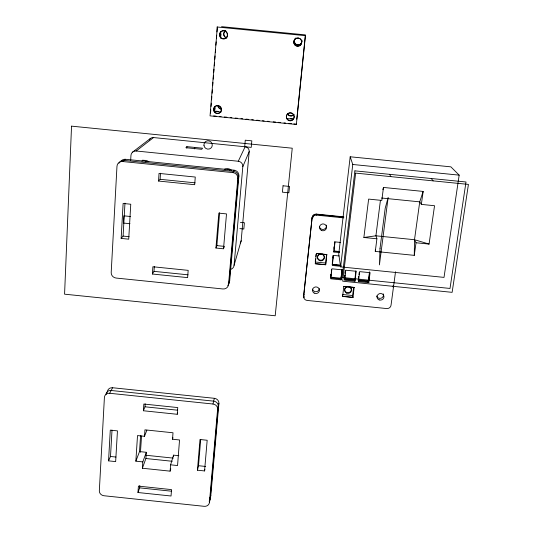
<?xml version="1.0" encoding="UTF-8"?>
<svg xmlns="http://www.w3.org/2000/svg" width="533" height="533" viewBox="0 0 533 533"><rect width="100%" height="100%" fill="white"/><g stroke="black" fill="none" stroke-linecap="round" stroke-linejoin="round"><path stroke-width="0.8" d="M395.526 271.75L391.029 305.262A3.911 3.704 -10.6 0 1 386.658 308.56L307.128 300.425A3.884 3.718 0.8 0 1 303.67 296.341L303.677 294.922A3.864 1.119 6.4 0 1 304.11 294.449M375.359 249.764L375.292 251.409L414.268 255.36L414.501 239.717L419.738 201.854L423.149 191.427L383.467 187.443L382.887 189.695M108.552 460.858L110.291 430.131L117.453 430.877L115.654 461.605L108.552 460.858L110.504 456.475L112.01 430.124M121.144 238.404L123.123 203.459L130.765 204.232L128.713 239.177L121.144 238.404L123.09 236.092L124.975 203.146M130.658 160.433L130.951 155.449A5.057 4.857 45.4 0 1 136.188 151.006L153.544 137.561L251.23 147.388L251.823 140.852L245.273 140.199L244.694 146.735M135.855 461.172L139.526 451.584L146.322 452.297L142.804 461.904L135.855 461.172L137.514 435.574L144.51 436.307L146.848 430.231M139.526 451.584L140.592 435.388M140.465 452.224L141.538 435.954M137.987 492.519L138.407 486.123L171.526 489.614L171.04 496.003L137.987 492.519L139.633 487.855L139.793 485.476M143.377 410.756L143.823 404.041L177.756 407.572L177.242 414.288L143.377 410.756L145.009 406.806L145.209 403.847M152.398 274.022L152.878 266.76L188.176 270.358L187.623 277.62L152.398 274.022L153.997 271.35L154.317 266.56M158.528 181.053L159.034 173.405L195.265 177.043L194.685 184.691L158.528 181.053L160.107 179.315L160.513 173.258M170.8 468.893L170.127 471.152L142.378 468.24L142.804 461.904M144.51 436.307L144.943 429.845L173.012 432.776L172.525 439.232L179.534 439.965L177.556 465.549L170.607 464.823L170.127 471.152M142.378 468.24L145.902 458.52L146.322 452.297M186.783 148.127L186.89 146.635L202.573 148.207L201.714 149.287L185.897 147.701L186.89 146.635M194.618 148.914L194.732 147.421M173.405 456.701L173.518 455.149L178.815 455.702M217.031 26.99L305.429 35.671L296.361 124.475L210.042 115.874L217.331 26.963L216.938 31.933M210.548 113.076L210.808 109.765M211.068 106.453L211.328 103.142M211.588 99.831L211.848 96.52M212.114 93.208L212.374 89.89M212.7 85.753L212.96 82.442M213.22 79.131L213.48 75.819M213.74 72.508L213.999 69.19M214.266 65.879L214.526 62.568M214.786 59.256L215.046 55.945M215.305 52.634L215.565 49.322M215.892 45.178L216.151 41.867M216.418 38.556L216.678 35.245M221.108 112.003L214.532 111.35L214.926 106.413M220.369 38.183L220.895 31.6M215.079 107.753L214.532 111.35M220.695 37.41L220.962 34.099M296.361 124.475L296.388 124.129L293.903 123.883M296.781 119.219L305.389 34.885L221.555 26.65M197.437 470.193L199.995 439.505L207.177 440.258L204.559 470.939L197.437 470.193L198.509 465.709L200.701 439.399M215.932 248.032L218.836 213.133L226.505 213.906L223.52 248.804L215.932 248.032L216.871 245.613L219.616 212.707M112.576 387.738L109.678 393.281A5.063 4.637 21 0 0 104.408 397.431L99.331 490.826A4.924 4.391 17.6 0 0 103.955 495.743L204.172 506.323A4.917 4.417 10.7 0 0 209.436 502.432L217.611 409.211L218.903 403.421A4.977 4.61 12 0 0 214.353 398.304L112.576 387.738A4.99 4.577 21.1 0 0 107.426 391.422M125.502 159.294L122.61 161.526A5.47 5.223 43.8 0 0 116.974 166.316L111.197 272.516A5.27 4.964 29.6 0 0 116.107 278.053L222.901 288.966A5.237 5.017 15.9 0 0 228.537 284.502L237.831 178.462L238.891 175.957A5.323 5.23 31.4 0 0 234.067 170.187L125.502 159.294A5.377 5.143 44.1 0 0 120.665 161.659M209.436 502.432L210.815 495.457L218.903 403.421M228.537 284.502L229.71 280.431L238.891 175.957M230.636 269.358A4.857 4.677 16.4 0 0 234.067 265.334L242.815 166.676L249.191 151.605A4.491 4.437 40.2 0 0 245.133 146.722L238.284 161.246A5.004 4.93 34 0 1 242.815 166.676M234.067 265.334L241.163 240.709L249.191 151.605M303.67 296.341L312.125 217.557A3.951 3.864 -5.5 0 1 316.475 214.106L343.765 216.858M315.283 261.217L315.543 258.911M315.796 256.6L316.056 254.294M326.816 254.581L325.676 264.788L315.269 263.728L316.389 253.521L326.816 254.581L316.389 253.521M325.676 264.788L326.496 254.574M330.753 275.621L330.933 274.095M331.286 271.037L331.466 269.505M332.299 262.349L332.565 260.037M332.832 257.732L333.105 255.42M333.938 248.205L334.124 246.652M334.484 243.548L334.664 241.995M330.74 277.133L331.1 274.062M331.279 272.53L331.633 269.465M332.286 263.828L332.645 260.744M332.825 259.198L333.278 255.334M333.938 249.651L334.298 246.539M334.477 244.98L334.837 241.869M339.488 252.589L333.858 252.022L335.037 241.875L340.68 242.448M350.194 156.782L338.741 254.054L340.614 266.88L444.016 277.393L459.166 175.137L450.891 166.849L350.194 156.782L352.766 164.484L340.614 266.88M340.947 278.672L342.046 269.498M342.086 269.758L340.987 278.952L330.653 277.9M341.113 279.858L342.306 269.865L331.906 268.805L330.746 278.799L341.113 279.858L340.88 278.199L330.58 277.147M344.578 277.493L344.851 275.195M345.131 272.896L345.311 271.37M344.618 277.766L344.898 275.468M345.078 273.935L345.451 270.871M354.145 287.44L352.953 297.487L342.626 296.435L343.792 286.381L354.145 287.44L343.792 286.381M352.953 297.487L352.606 295.522L353.619 287.327M355.851 270.891L354.778 280.351L344.438 279.299M354.951 281.264L356.184 271.27L345.777 270.218L344.571 280.205L354.951 281.264L354.718 280.072A1.739 0.46 7.2 0 1 355.284 279.772M358.449 278.126L358.642 276.6M358.409 279.172L358.696 276.874M358.982 274.575L359.269 272.276M375.292 251.409L376.904 238.797L363.872 237.478L368.636 199.095L381.808 200.421L383.467 187.443M369.542 271.837L368.036 282.237M369.735 272.57L368.57 281.757L358.223 280.704M368.789 282.677L370.062 272.683L359.648 271.623L358.409 281.617L368.789 282.677L368.383 280.998L358.069 279.952M380.429 200.408L375.918 235.813L376.904 238.797M393.048 286.987L393.267 285.342M414.268 255.36L416.02 242.755L414.501 239.717L375.918 235.813L363.872 237.478M416.02 242.755L429.072 244.074L434.542 205.725L421.35 204.399L423.149 191.427M316.349 214.453L316.462 214.019L316.535 215.132A3.971 3.878 -5.4 0 0 312.165 218.597M204.559 470.939L204.892 469.446M217.611 409.211A5.05 4.67 11.9 0 0 212.987 404.021L214.353 398.304M170.607 464.823L173.518 455.149M172.525 439.232L173.005 437.706M177.242 414.288L177.676 412.955M223.74 248.198L224.173 246.986M237.831 178.462A5.41 5.31 30.8 0 0 232.928 172.605L234.067 170.187M106.28 393.914L107.386 391.828M132.604 152.105L150.319 138.547M215.638 111.144L218.124 111.39M290.152 118.559L292.637 118.806M286.887 118.553L293.463 119.205M213.66 115.894L216.145 116.141M219.449 116.467L221.108 116.634M224.413 116.96L226.898 117.207M230.203 117.54L231.862 117.706M235.166 118.033L237.651 118.279M240.963 118.612L242.615 118.772M245.926 119.106L248.405 119.352M251.716 119.678L253.368 119.845M256.679 120.178L259.158 120.425M262.469 120.751L264.121 120.918M267.433 121.244L269.085 121.411M273.222 121.824L275.708 122.07M278.186 122.317L280.671 122.563M283.976 122.896L285.635 123.063M288.939 123.389L291.424 123.636M352.766 164.484L459.166 175.137M136.188 151.006L238.284 161.246M122.61 161.526L232.928 172.605M381.555 198.016L419.738 201.854L421.35 204.399M160.107 179.315L195.058 182.832M343.832 217.197L316.495 214.439A3.958 3.871 -5.5 0 0 312.138 217.89M316.535 215.132L343.692 217.87M240.403 222.361L244.4 222.761L243.841 229.01L239.843 228.604M130.418 216.498L123.856 215.832L123.443 223.054L129.992 223.72M333.725 250.956L339.328 251.523M339.361 251.776L333.758 251.203L333.858 252.022M339.088 255.96L333.465 255.387L332.292 265.461L341.107 266.353M123.09 236.092L129.086 236.699M216.871 245.613L224.386 246.379M315.196 261.989L325.53 263.036M332.166 264.335L340.94 265.227M332.199 264.601L340.98 265.494M325.67 264.648L315.269 263.728M344.318 278.552L354.632 279.598M153.997 271.35L188.049 274.828M342.353 294.476L352.606 295.522M342.599 296.275L352.926 297.334M109.678 393.281L212.987 404.021M145.009 406.806L177.722 410.21M146.082 455.269L173.312 458.127M145.902 458.52L172.226 461.278M110.504 456.475L115.974 457.048M198.509 465.709L205.558 466.448M139.633 487.855L171.539 491.213M414.501 239.717L429.072 244.074M431.244 178.502L433.142 180.874M389.576 174.331L390.849 176.63M342.439 295.075L342.626 296.435M209.129 501.233A4.877 4.391 10.7 0 0 210.135 498.921L218.264 406.293A5.017 4.637 11.9 0 0 213.68 401.142L111.137 390.489A5.03 4.604 21 0 0 105.954 394.193M210.815 495.457A4.844 4.364 10.7 0 1 209.822 497.755M304.083 297.461A3.871 3.704 0.8 0 1 303.677 295.382L312.125 217.557A3.951 0.819 6.2 0 1 313.251 217.091M304.083 296.994A3.864 3.698 0.8 0 1 303.677 294.922M341.86 271.05A1.739 0.446 6.9 0 1 342.439 270.757M326.289 225.119A3.504 3.411 -6.6 0 1 323.837 229.33A3.504 3.411 -6.6 0 1 319.534 226.965M319.327 288.593A3.445 3.298 -0.9 0 1 312.498 289.113M383.26 293.89A3.458 3.291 -10.4 0 1 381.042 298.214A3.458 3.291 -10.4 0 1 376.671 295.968M350.101 287.021A3.338 3.191 -6.3 0 1 350.121 291.944A3.338 3.191 -6.3 0 1 345.064 291.071A3.338 3.191 -6.3 0 1 346.956 286.481M322.185 254.001A3.358 3.245 -3.4 0 1 323.551 258.978A3.358 3.245 -3.4 0 1 318.221 258.991A3.358 3.245 -3.4 0 1 319.607 254.008M227.698 285.461A5.197 4.977 16 0 0 229.13 282.45L238.364 177.196A5.363 5.27 31.1 0 0 233.501 171.386L124.069 160.4A5.423 5.183 43.9 0 0 118.946 163.245M229.71 280.431A5.157 4.944 16 0 1 228.291 283.423M226.692 37.956A3.904 3.784 79.3 0 1 225.546 30.674M226.945 37.903A3.891 3.771 79.4 0 1 225.799 30.641M221.561 109.212A3.771 3.698 62.3 0 1 217.817 105.434M221.488 108.919A3.758 3.684 62.5 0 1 218.157 105.867M294.049 114.402A3.751 3.731 -80.4 0 1 287.46 113.749M293.863 114.415A3.744 3.718 -80.4 0 1 287.514 113.456M301.825 40.375A3.898 3.798 -82.1 0 1 297.507 44.932A3.898 3.798 -82.1 0 1 294.709 39.309M301.831 40.308A3.884 3.784 -82.1 0 1 299.386 44.659A3.884 3.784 -82.1 0 1 294.802 42.946A3.884 3.784 -82.1 0 1 295.708 38.016M221.495 110.144A3.944 3.864 60.3 0 1 215.559 112.67A3.944 3.864 60.3 0 1 215.479 106.12A3.944 3.864 60.3 0 1 221.481 108.705M149.24 139.959A4.537 4.377 48 0 1 153.544 137.561M241.163 240.709A4.371 4.237 17.2 0 1 240.25 242.948M227.518 169.741A3.338 3.278 33.5 0 1 230.056 170.254M224.293 169.294A6.343 6.223 33.1 0 1 231.708 170.473M141.831 161.073A6.396 6.149 43.1 0 1 148.774 161.712M142.558 160.333A6.349 6.103 43.3 0 1 143.071 160.02M145.576 161.772A3.371 3.238 43.4 0 1 148.147 161.772M380.036 248.265L379.416 264.908L388.164 197.39L385.192 208.31L380.036 248.265M71.542 126.148L64.573 294.176L275.201 315.776L292.244 148.207L71.542 126.148M283.043 185.784L282.403 192.166L288.873 192.819L289.526 186.437L283.043 185.784M354.891 170.853L342.159 277.46L450.005 288.446L466.009 181.986L354.891 170.853M355.644 173.105L342.699 281.197L452.124 292.344L468.427 184.411L355.644 173.105M321.492 230.456A3.524 3.431 -6.5 0 0 326.542 227.085A3.524 3.431 -6.5 0 0 321.046 224.52A3.524 3.431 -6.5 0 0 321.492 230.456M314.17 293.07A3.465 3.318 -0.8 0 0 319.42 290.278A3.465 3.318 -0.8 0 0 314.283 287.32A3.465 3.318 -0.8 0 0 314.17 293.07M379.23 299.919A3.484 3.311 -10.4 0 0 383.927 296.248A3.484 3.311 -10.4 0 0 378.31 294.263A3.484 3.311 -10.4 0 0 379.23 299.919M346.657 293.097A3.451 3.298 -6.2 0 0 351.507 289.732A3.451 3.298 -6.2 0 0 346.07 287.42A3.451 3.298 -6.2 0 0 346.657 293.097M319.294 260.477A3.471 3.351 -3.4 0 0 324.39 257.392A3.471 3.351 -3.4 0 0 319.094 254.674A3.471 3.351 -3.4 0 0 319.294 260.477M213.48 109.532A3.958 3.878 60.1 0 0 219.243 113.196A3.958 3.878 60.1 0 0 219.416 106.38A3.958 3.878 60.1 0 0 213.48 109.532M293.237 119.192A3.924 3.904 -80.2 0 0 291.025 112.776A3.924 3.904 -80.2 0 0 286.601 117.92A3.924 3.904 -80.2 0 0 293.237 119.192M293.197 119.525A3.938 3.918 -80.2 0 0 290.985 113.083A3.938 3.918 -80.2 0 0 286.541 118.246A3.938 3.918 -80.2 0 0 293.197 119.525M300.772 44.712A4.084 3.978 -82.1 0 0 298.533 38.043A4.084 3.978 -82.1 0 0 294.003 43.406A4.084 3.978 -82.1 0 0 300.772 44.712M300.759 44.799A4.097 3.991 -82.2 0 0 298.513 38.103A4.097 3.991 -82.2 0 0 293.969 43.486A4.097 3.991 -82.2 0 0 300.759 44.799M219.929 33.406A4.091 3.958 78.5 0 0 224.453 38.789A4.091 3.958 78.5 0 0 226.665 32.12A4.091 3.958 78.5 0 0 219.929 33.406M219.643 33.452A4.104 3.971 78.4 0 0 224.186 38.849A4.104 3.971 78.4 0 0 226.405 32.16A4.104 3.971 78.4 0 0 219.643 33.452M203.986 145.622A4.231 4.137 46.4 0 0 210.815 148.194A4.231 4.137 46.4 0 0 209.496 141.038A4.231 4.137 46.4 0 0 203.986 145.622"/></g></svg>
